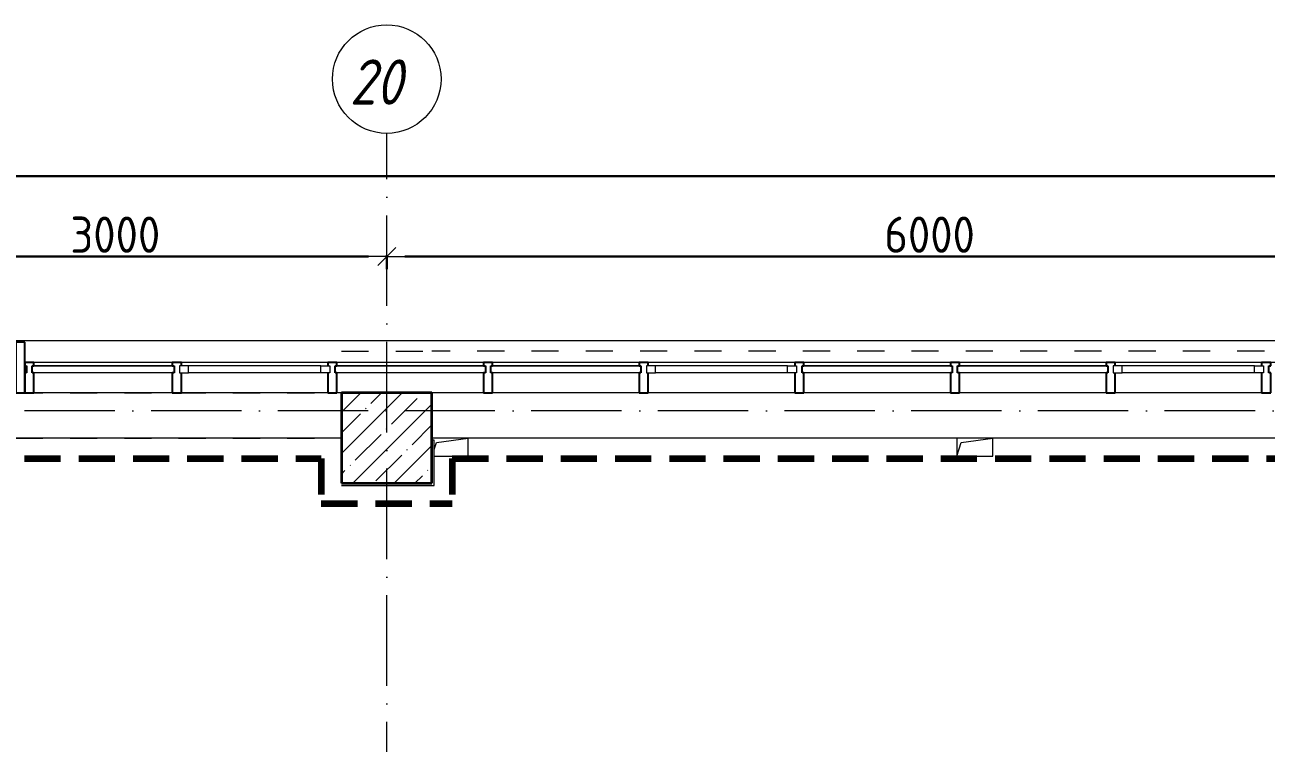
# Model space of a CAD drawing. Header units: millimetres. Extents: x -12989 to 629078, y -109036 to 555275.
# Drawn here: x 19330 to 26190, y -96852 to -92881 of the extents above; entities that cross this region are included whole.
import ezdxf

# ---------------------------------------------------------------- set-up
doc = ezdxf.new("R2010")
doc.units = ezdxf.units.MM
for name, pattern in [('50_200_ШТРИХ_1Т_ш5_п1_п1_', [700, 500, -100, 0, -100]), ('Штрих короткий', [300, 150, -150]), ('Штриховая _2 мм - 1 мм_', [300, 200, -100])]:
    doc.linetypes.add(name, pattern=pattern)
for name, color, linetype, lineweight in [('4 -стяжа', 7, 'Continuous', 30), ('Импосты витража', 7, 'Continuous', 9), ('Импосты витража-1', 7, 'Continuous', 25), ('Каркас_Импост', 7, 'Continuous', 13), ('Каркас_Импост-1', 7, 'Continuous', 9), ('Несущие колонны', 7, 'Continuous', 9), ('Несущие колонны-1', 7, 'Continuous', 35), ('Обобщенные модели', 7, 'Continuous', 9), ('Окна', 7, 'Continuous', 9), ('Оси', 7, 'Continuous', 9), ('Оси-1', 7, 'Continuous', 20), ('Оси-2', 7, '50_200_ШТРИХ_1Т_ш5_п1_п1_', 9), ('Остекление-1', 7, 'Continuous', 9), ('Перемычка-1', 7, 'Штрих короткий', 9), ('Размеры', 7, 'Continuous', 15), ('Стены', 7, 'Continuous', 9), ('Стены-1', 7, 'Continuous', 13)]:
    doc.layers.add(name, color=color, linetype=linetype, lineweight=lineweight)
doc.layers.add('СТ-1_1', color=7, linetype='Штриховая _2 мм - 1 мм_', lineweight=90, true_color=0x888888)
doc.layers.get('4 -стяжа').off()
doc.styles.add('ISOCPEUR_I_1', font='isocpeui.ttf', dxfattribs={"width": 0.85, "height": 2.5})
doc.styles.add('СПДС', font='isocpeur.ttf', dxfattribs={"width": 0.9})
doc.dimstyles.new('Размера А3', dxfattribs={"dimtxt": 200, "dimasz": 100, "dimexe": 70, "dimexo": 100, "dimgap": 20, "dimtad": 1, "dimdec": 0, "dimrnd": 10, "dimzin": 0, "dimdsep": 46, "dimtxsty": 'СПДС', "dimblk": 'ARROWHEAD_6', "dimcen": 1, "dimclrd": 256, "dimclre": 256, "dimclrt": 256, "dimazin": 0, "dimtfac": 1, "dimtdec": 0, "dimtmove": 2, "dimatfit": 3, "dimfxl": 1, "dimtolj": 1, "dimtzin": 0, "dimarcsym": 0})

# ---------------------------------------------------------------- blocks, each defined once
blk = doc.blocks.new('Ось сетки - Круг_Ø6_00__ISO-2_5_0_9K_-16731441-АИ2_02_План отделки стен 2-го этажа _Часть 2_')
at = {"layer": 'Оси-1'}
blk.add_circle((0, 0), 3, dxfattribs=at)
blk = doc.blocks.new('ARROWHEAD_6')
at = {"color": 0, "linetype": 'Continuous'}
for p, q in [((0, 0), (-1, 0)), ((-0.5, -0.5), (0.5, 0.5))]:
    blk.add_line(p, q, dxfattribs=at)
blk = doc.blocks.new('*D758')
at = {"layer": 'Defpoints', "color": 0, "transparency": 16777216}
for p in [(18329.9, -94054.7), (21329.9, -94054.7), (21329.9, -94160.8)]:
    blk.add_point(p, dxfattribs=at)
at = {"layer": 'Размеры', "lineweight": -2, "transparency": 16777216}
for p, q in [((18329.9, -94154.7), (18329.9, -94230.8)), ((18429.9, -94160.8), (21229.9, -94160.8)), ((21329.9, -94154.7), (21329.9, -94230.8))]:
    blk.add_line(p, q, dxfattribs=at)
at = {"layer": 'Размеры', "lineweight": -2, "transparency": 16777216, "xscale": 100, "yscale": 100, "zscale": 100, "rotation": 180}
blk.add_blockref('ARROWHEAD_6', (18329.9, -94160.8), dxfattribs=at)
at = {"layer": 'Размеры', "lineweight": -2, "transparency": 16777216, "xscale": 100, "yscale": 100, "zscale": 100}
blk.add_blockref('ARROWHEAD_6', (21329.9, -94160.8), dxfattribs=at)
at = {"layer": 'Размеры', "transparency": 16777216, "insert": (19829.9, -94040.8), "char_height": 200, "width": 2.488, "attachment_point": 5, "style": 'СПДС'}
blk.add_mtext('\\A1;3000', dxfattribs=at)
blk = doc.blocks.new('*D759')
at = {"layer": 'Defpoints', "color": 0, "transparency": 16777216}
for p in [(21329.9, -94054.7), (27329.9, -94054.7), (27329.9, -94160.8)]:
    blk.add_point(p, dxfattribs=at)
at = {"layer": 'Размеры', "lineweight": -2, "transparency": 16777216}
for p, q in [((21329.9, -94154.7), (21329.9, -94230.8)), ((21429.9, -94160.8), (27229.9, -94160.8)), ((27329.9, -94154.7), (27329.9, -94230.8))]:
    blk.add_line(p, q, dxfattribs=at)
at = {"layer": 'Размеры', "lineweight": -2, "transparency": 16777216, "xscale": 100, "yscale": 100, "zscale": 100, "rotation": 180}
blk.add_blockref('ARROWHEAD_6', (21329.9, -94160.8), dxfattribs=at)
at = {"layer": 'Размеры', "lineweight": -2, "transparency": 16777216, "xscale": 100, "yscale": 100, "zscale": 100}
blk.add_blockref('ARROWHEAD_6', (27329.9, -94160.8), dxfattribs=at)
at = {"layer": 'Размеры', "transparency": 16777216, "insert": (24329.9, -94040.8), "char_height": 200, "width": 2.488, "attachment_point": 5, "style": 'СПДС'}
blk.add_mtext('\\A1;6000', dxfattribs=at)
blk = doc.blocks.new('*D646')
at = {"layer": 'Defpoints', "color": 0, "transparency": 16777216}
for p in [(18329.9, -93610.9), (64429.9, -93716.9), (64429.9, -94750.6)]:
    blk.add_point(p, dxfattribs=at)
at = {"layer": 'Размеры', "lineweight": -2, "transparency": 16777216}
for p, q in [((64429.9, -94650.6), (64429.9, -93646.9)), ((18329.9, -93710.9), (18329.9, -93786.9)), ((18429.9, -93716.9), (64329.9, -93716.9))]:
    blk.add_line(p, q, dxfattribs=at)
at = {"layer": 'Размеры', "lineweight": -2, "transparency": 16777216, "xscale": 100, "yscale": 100, "zscale": 100, "rotation": 180}
blk.add_blockref('ARROWHEAD_6', (18329.9, -93716.9), dxfattribs=at)
at = {"layer": 'Размеры', "lineweight": -2, "transparency": 16777216, "xscale": 100, "yscale": 100, "zscale": 100}
blk.add_blockref('ARROWHEAD_6', (64429.9, -93716.9), dxfattribs=at)
at = {"layer": 'Размеры', "transparency": 16777216, "insert": (41379.9, -93596.9), "char_height": 200, "width": 2.997, "attachment_point": 5, "style": 'СПДС'}
blk.add_mtext('\\A1;46100', dxfattribs=at)
blk = doc.blocks.new('PNS_Панель прямоугольная2 - Нр_Стекло - 40мм-26243285-АИ2_02_План отделки стен 2-го этажа _Часть 2_')
at = {"layer": 'Каркас_Импост'}
for p, q in [((-415, 0), (-415, 40)), ((-415, 40), (-365, 40)), ((-365, 40), (-365, 0)), ((415, 40), (365, 40)), ((365, 40), (365, 0)), ((415, 0), (415, 40)), ((-365, 0), (-415, 0)), ((365, 0), (415, 0))]:
    blk.add_line(p, q, dxfattribs=at)
at = {"layer": 'Каркас_Импост-1'}
for p, q in [((-365, 40), (365, 40)), ((-365, 0), (365, 0))]:
    blk.add_line(p, q, dxfattribs=at)
blk = doc.blocks.new('PNS_Панель прямоугольная1 - Нр_Стекло - 40мм-25374207-АИ2_02_План отделки стен 2-го этажа _Часть 2_')
at = {"layer": 'Остекление-1'}
for p, q in [((-405, 40), (405, 40)), ((-415, 0), (415, 0)), ((405, 0), (-405, 0))]:
    blk.add_line(p, q, dxfattribs=at)
blk = doc.blocks.new('PNS_Панель прямоугольная1 - Нр_Стекло - 40мм-25374206-АИ2_02_План отделки стен 2-го этажа _Часть 2_')
at = {"layer": 'Остекление-1'}
for p, q in [((-382.5, 40), (382.5, 40)), ((-392.5, 0), (392.5, 0)), ((382.5, 0), (-382.5, 0))]:
    blk.add_line(p, q, dxfattribs=at)
blk = doc.blocks.new('Прямоугольный импост - Импост структурный с накладкой - 150мм-25669421-АИ2_02_План отделки стен 2-го этажа _Часть 2_')
at = {"layer": 'Импосты витража'}
for p, q in [((75665, -100), (76475, -100)), ((75665, -267), (76475, -267))]:
    blk.add_line(p, q, dxfattribs=at)
blk = doc.blocks.new('Прямоугольный импост - Импост структурный с накладкой - 150мм-V164-АИ2_02_План отделки стен 2-го этажа _Часть 2_')
at = {"layer": 'Импосты витража'}
for p, q in [((31935, 11467), (31125, 11467)), ((31150, 11300), (31125, 11300)), ((31935, 11300), (31650, 11300))]:
    blk.add_line(p, q, dxfattribs=at)
blk = doc.blocks.new('Прямоугольный импост - Импост структурный с накладкой - 150мм-25669420-АИ2_02_План отделки стен 2-го этажа _Часть 2_')
at = {"layer": 'Импосты витража'}
for p, q in [((74850, -100), (75615, -100)), ((74850, -267), (75615, -267))]:
    blk.add_line(p, q, dxfattribs=at)
blk = doc.blocks.new('Прямоугольный импост - Импост структурный с накладкой - 150мм-25647633-АИ2_02_План отделки стен 2-го этажа _Часть 2_')
at = {"layer": 'Импосты витража-1'}
for p, q in [((-25, 0), (-25, 17)), ((-25, 17), (25, 17)), ((-15, 0), (-25, 0)), ((-15, -40), (-15, 0)), ((25, 17), (25, 0)), ((-25, -150), (-25, -40)), ((-25, -40), (-15, -40)), ((25, -40), (25, -150)), ((25, -150), (-25, -150))]:
    blk.add_line(p, q, dxfattribs=at)
blk = doc.blocks.new('Прямоугольный импост - Импост структурный с накладкой - 150мм-V150-АИ2_02_План отделки стен 2-го этажа _Часть 2_')
at = {"layer": 'Импосты витража-1'}
for p, q in [((-25, 0), (-25, 17)), ((-25, 17), (25, 17)), ((25, 0), (15, 0)), ((15, 0), (15, -40)), ((25, 17), (25, 0)), ((-25, -150), (-25, -40)), ((15, -40), (25, -40)), ((25, -40), (25, -150)), ((25, -150), (-25, -150))]:
    blk.add_line(p, q, dxfattribs=at)
blk = doc.blocks.new('Прямоугольный импост - Импост структурный с накладкой - 150мм-25647644-АИ2_02_План отделки стен 2-го этажа _Часть 2_')
at = {"layer": 'Импосты витража-1'}
for p, q in [((-25, 0), (-25, 17)), ((-25, 17), (25, 17)), ((-15, 0), (-25, 0)), ((-15, -40), (-15, 0)), ((25, 0), (15, 0)), ((15, 0), (15, -40)), ((25, 17), (25, 0)), ((-25, -150), (-25, -40)), ((-25, -40), (-15, -40)), ((15, -40), (25, -40)), ((25, -40), (25, -150)), ((25, -150), (-25, -150))]:
    blk.add_line(p, q, dxfattribs=at)
blk = doc.blocks.new('Прямоугольный импост - Откос НВФ_50х280 мм-25985587-АИ2_02_План отделки стен 2-го этажа _Часть 2_')
at = {"layer": 'Импосты витража-1'}
for p, q in [((-50, 130), (0, 130)), ((-50, -150), (-50, 130)), ((0, 130), (0, -144)), ((0, -150), (-50, -150))]:
    blk.add_line(p, q, dxfattribs=at)
blk = doc.blocks.new('Проем_Дверь_Прямоугольный - 1800х2700h_оконные проемы-25805030-АИ2_02_План отделки стен 2-го этажа _Часть 2_')
at = {"layer": 'Перемычка-1'}
for p, q in [((900, 125), (-900, 125)), ((900, -125), (-900, -125))]:
    blk.add_line(p, q, dxfattribs=at)
blk = doc.blocks.new('Проем_Дверь_Прямоугольный - 500х2700h_оконные проемы-30605588-АИ2_02_План отделки стен 2-го этажа _Часть 2_')
at = {"layer": 'Перемычка-1'}
for p, q in [((250, 115), (-250, 115)), ((250, -115), (-250, -115))]:
    blk.add_line(p, q, dxfattribs=at)
blk = doc.blocks.new('Проем_Дверь_Прямоугольный - 5500х2700h_оконные проемы-30617494-АИ2_02_План отделки стен 2-го этажа _Часть 2_')
at = {"layer": 'Перемычка-1'}
for p, q in [((2750, 115), (-2750, 115)), ((2750, -115), (-2750, -115))]:
    blk.add_line(p, q, dxfattribs=at)
blk = doc.blocks.new('AR_Отверстие прямоугольное _в плите_ - AR_Отверстие прямоугольное _в плите_-V213-АИ2_02_План отделки стен 2-го этажа _Часть 2_')
at = {"layer": 'Обобщенные модели'}
for p, q in [((-88, -14), (-75, 25)), ((-75, 25), (100, 50)), ((100, -50), (100, 50)), ((-88, -50), (100, -50))]:
    blk.add_line(p, q, dxfattribs=at)
blk = doc.blocks.new('AR_Отверстие прямоугольное _в плите_ - AR_Отверстие прямоугольное _в плите_-V216-АИ2_02_План отделки стен 2-го этажа _Часть 2_')
at = {"layer": 'Обобщенные модели'}
for p, q in [((-100, 50), (-100, -50)), ((-100, -50), (-75, 25)), ((-75, 25), (100, 50)), ((100, -50), (100, 50)), ((-100, -50), (100, -50))]:
    blk.add_line(p, q, dxfattribs=at)
blk = doc.blocks.new('Отлив_СКБ - Отлив витража_120_НВФ-31885513-АИ2_02_План отделки стен 2-го этажа _Часть 2_')
at = {"layer": 'Окна'}
for p, q in [((7800, 120), (0, 120)), ((50, 2), (7750, 2))]:
    blk.add_line(p, q, dxfattribs=at)
blk = doc.blocks.new('0125-Р-ОО-Ш2-АР-о_23_10_2024_rvt-1-АИ2_02_План отделки стен 2-го этажа _Часть 2_')
at = {"layer": 'Несущие колонны'}
h = blk.add_hatch(dxfattribs=at)
h.set_pattern_fill('FP_1', color=256, style=0, pattern_type=2)
h.set_pattern_definition([(45, (0, 0), (-114.04925, 114.04925), []), (45, (114.05, 0), (-114.04925, 114.04925), [201.612, -40.322, 3.353, -36.97])])
h.paths.add_polyline_path([(31150, 10800), (31650, 10800), (31650, 11300), (31150, 11300)], flags=0)
at = {"layer": 'Несущие колонны-1'}
for p, q in [((31650, 11300), (31150, 11300)), ((31150, 11300), (31150, 10800)), ((31650, 10800), (31650, 11300)), ((31150, 10800), (31650, 10800))]:
    blk.add_line(p, q, dxfattribs=at)
at = {"layer": 'Стены'}
for p, q in [((31150, 11050), (29350, 11050)), ((37150, 11050), (31650, 11050))]:
    blk.add_line(p, q, dxfattribs=at)
for name, p in [('Отлив_СКБ - Отлив витража_120_НВФ-31885513-АИ2_02_План отделки стен 2-го этажа _Часть 2_', (29350, 11467)), ('Проем_Дверь_Прямоугольный - 5500х2700h_оконные проемы-30617494-АИ2_02_План отделки стен 2-го этажа _Часть 2_', (34400, 11415)), ('Прямоугольный импост - Импост структурный с накладкой - 150мм-V164-АИ2_02_План отделки стен 2-го этажа _Часть 2_', (0, 0)), ('AR_Отверстие прямоугольное _в плите_ - AR_Отверстие прямоугольное _в плите_-V213-АИ2_02_План отделки стен 2-го этажа _Часть 2_', (31750, 11000)), ('AR_Отверстие прямоугольное _в плите_ - AR_Отверстие прямоугольное _в плите_-V216-АИ2_02_План отделки стен 2-го этажа _Часть 2_', (34650, 11000))]:
    blk.add_blockref(name, p)
at = {"extrusion": (0, 0, -1)}
for name, p in [('Прямоугольный импост - Откос НВФ_50х280 мм-25985587-АИ2_02_План отделки стен 2-го этажа _Часть 2_', (-29350, 11450)), ('Прямоугольный импост - Импост структурный с накладкой - 150мм-25647644-АИ2_02_План отделки стен 2-го этажа _Часть 2_', (-29425, 11450)), ('Прямоугольный импост - Импост структурный с накладкой - 150мм-V150-АИ2_02_План отделки стен 2-го этажа _Часть 2_', (-30240, 11450)), ('Прямоугольный импост - Импост структурный с накладкой - 150мм-25647633-АИ2_02_План отделки стен 2-го этажа _Часть 2_', (-31100, 11450)), ('Прямоугольный импост - Импост структурный с накладкой - 150мм-25647644-АИ2_02_План отделки стен 2-го этажа _Часть 2_', (-31960, 11450)), ('Прямоугольный импост - Импост структурный с накладкой - 150мм-V150-АИ2_02_План отделки стен 2-го этажа _Часть 2_', (-32820, 11450)), ('Прямоугольный импост - Импост структурный с накладкой - 150мм-25647633-АИ2_02_План отделки стен 2-го этажа _Часть 2_', (-33680, 11450)), ('Прямоугольный импост - Импост структурный с накладкой - 150мм-25647644-АИ2_02_План отделки стен 2-го этажа _Часть 2_', (-34540, 11450)), ('Прямоугольный импост - Импост структурный с накладкой - 150мм-V150-АИ2_02_План отделки стен 2-го этажа _Часть 2_', (-35400, 11450)), ('Прямоугольный импост - Импост структурный с накладкой - 150мм-25647633-АИ2_02_План отделки стен 2-го этажа _Часть 2_', (-36260, 11450))]:
    blk.add_blockref(name, p, dxfattribs=at)
at = {"rotation": 180}
for name, p in [('Проем_Дверь_Прямоугольный - 500х2700h_оконные проемы-30605588-АИ2_02_План отделки стен 2-го этажа _Часть 2_', (31400, 11415)), ('Прямоугольный импост - Импост структурный с накладкой - 150мм-25669420-АИ2_02_План отделки стен 2-го этажа _Часть 2_', (105065, 11200)), ('Прямоугольный импост - Импост структурный с накладкой - 150мм-25669421-АИ2_02_План отделки стен 2-го этажа _Часть 2_', (106740, 11200)), ('Прямоугольный импост - Импост структурный с накладкой - 150мм-25669421-АИ2_02_План отделки стен 2-го этажа _Часть 2_', (108460, 11200)), ('Прямоугольный импост - Импост структурный с накладкой - 150мм-25669421-АИ2_02_План отделки стен 2-го этажа _Часть 2_', (109320, 11200)), ('Прямоугольный импост - Импост структурный с накладкой - 150мм-25669421-АИ2_02_План отделки стен 2-го этажа _Часть 2_', (110180, 11200)), ('Прямоугольный импост - Импост структурный с накладкой - 150мм-25669421-АИ2_02_План отделки стен 2-го этажа _Часть 2_', (111040, 11200)), ('Прямоугольный импост - Импост структурный с накладкой - 150мм-25669421-АИ2_02_План отделки стен 2-го этажа _Часть 2_', (111900, 11200)), ('PNS_Панель прямоугольная1 - Нр_Стекло - 40мм-25374206-АИ2_02_План отделки стен 2-го этажа _Часть 2_', (29832.5, 11450)), ('PNS_Панель прямоугольная2 - Нр_Стекло - 40мм-26243285-АИ2_02_План отделки стен 2-го этажа _Часть 2_', (30670, 11450)), ('PNS_Панель прямоугольная1 - Нр_Стекло - 40мм-25374207-АИ2_02_План отделки стен 2-го этажа _Часть 2_', (31530, 11450)), ('PNS_Панель прямоугольная1 - Нр_Стекло - 40мм-25374207-АИ2_02_План отделки стен 2-го этажа _Часть 2_', (32390, 11450)), ('PNS_Панель прямоугольная2 - Нр_Стекло - 40мм-26243285-АИ2_02_План отделки стен 2-го этажа _Часть 2_', (33250, 11450)), ('PNS_Панель прямоугольная1 - Нр_Стекло - 40мм-25374207-АИ2_02_План отделки стен 2-го этажа _Часть 2_', (34110, 11450)), ('PNS_Панель прямоугольная1 - Нр_Стекло - 40мм-25374207-АИ2_02_План отделки стен 2-го этажа _Часть 2_', (34970, 11450)), ('PNS_Панель прямоугольная2 - Нр_Стекло - 40мм-26243285-АИ2_02_План отделки стен 2-го этажа _Часть 2_', (35830, 11450)), ('Проем_Дверь_Прямоугольный - 1800х2700h_оконные проемы-25805030-АИ2_02_План отделки стен 2-го этажа _Часть 2_', (30250, 11175))]:
    blk.add_blockref(name, p, dxfattribs=at)
blk = doc.blocks.new('2ч2эт')
at = {"layer": 'СТ-1_1'}
for p, q in [((19027.9, -95277.3), (20967.9, -95277.3)), ((20967.9, -95277.3), (20967.9, -95527.3)), ((21691.9, -95277.3), (26967.9, -95277.3)), ((21691.9, -95277.3), (21691.9, -95527.3)), ((20967.9, -95527.3), (21691.9, -95527.3))]:
    blk.add_line(p, q, dxfattribs=at)
at = {"layer": 'Стены-1'}
for p, q in [((21579.9, -95177.3), (21579.9, -95415.3)), ((21591.9, -95177.3), (21579.9, -95177.3)), ((21591.9, -95427.3), (21591.9, -95177.3)), ((21579.9, -95415.3), (21079.9, -95415.3)), ((21079.9, -95427.3), (21591.9, -95427.3))]:
    blk.add_line(p, q, dxfattribs=at)
blk.add_blockref('0125-Р-ОО-Ш2-АР-о_23_10_2024_rvt-1-АИ2_02_План отделки стен 2-го этажа _Часть 2_', (-10070.1, -106215.3))
blk = doc.blocks.new('ось2эт')
at = {"layer": 'Оси-2'}
for p, q in [((21329.9, -108435.9), (21329.9, -93480.6)), ((96138.3, -95015.3), (-12388.8, -95015.3))]:
    blk.add_line(p, q, dxfattribs=at)
at = {"layer": 'Оси-1', "xscale": 99.99999999999993, "yscale": 99.99999999999993, "zscale": 99.99999999999993}
blk.add_blockref('Ось сетки - Круг_Ø6_00__ISO-2_5_0_9K_-16731441-АИ2_02_План отделки стен 2-го этажа _Часть 2_', (21329.9, -93180.6), dxfattribs=at)
at = {"layer": 'Оси', "insert": (21125, -93071.8), "char_height": 250, "width": 404.05, "attachment_point": 1, "style": 'ISOCPEUR_I_1'}
blk.add_mtext('20', dxfattribs=at)
at = {"layer": 'Размеры'}
for base, p1, p2, picture, middle in [((64429.9, -93716.9), (18329.9, -93610.9), (64429.9, -94750.6), '*D646', (41379.9, -93596.9)), ((21329.9, -94160.8), (18329.9, -94054.7), (21329.9, -94054.7), '*D758', (19829.9, -94040.8)), ((27329.9, -94160.8), (21329.9, -94054.7), (27329.9, -94054.7), '*D759', (24329.9, -94040.8))]:
    dim = blk.add_linear_dim(base=base, p1=p1, p2=p2, dimstyle='Размера А3', dxfattribs=at)
    dim.commit()
    dim.dimension.update_dxf_attribs({"geometry": picture, "text_midpoint": middle})

msp = doc.modelspace()

# ---------------------------------------------------------------- block references
at = {"layer": '4 -стяжа'}
for name in ['ось2эт', '2ч2эт']:
    msp.add_blockref(name, (0, 0), dxfattribs=at)

doc.saveas('drawing.dxf')
